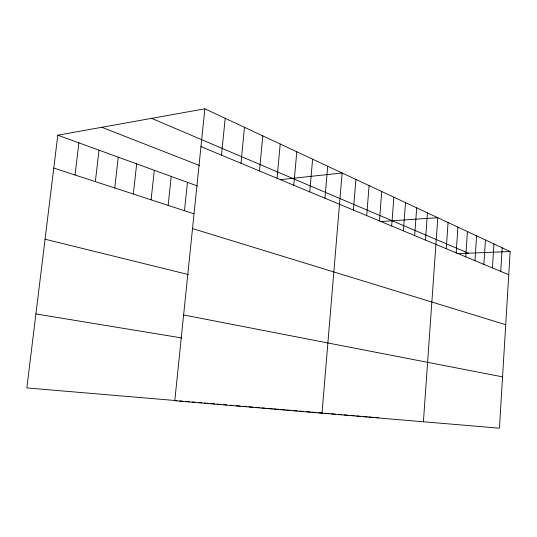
<?xml version="1.0" encoding="UTF-8"?>
<svg xmlns="http://www.w3.org/2000/svg" width="537" height="537" viewBox="0 0 537 537"><rect width="100%" height="100%" fill="white"/><g stroke="black" fill="none" stroke-linecap="round" stroke-linejoin="round"><path stroke-width="0.81" d="M204.859 108.803L510.15 251.544L499.45 428.197L174.78 400.73L204.859 108.803L57.801 135.19L26.85 387.922L177.15 400.683M492.449 267.943L493.959 243.973M500.739 271.393L502.189 247.826M483.871 264.372L485.428 239.985M465.747 256.827L467.425 231.568M474.977 260.667L476.588 235.85M456.182 252.846L457.92 227.124M446.24 248.705L448.053 222.506M423.411 421.767L437.796 217.713L380.552 221.546M425.492 240.073L427.452 212.88M414.665 235.562L416.699 207.853M403.394 230.87L405.516 202.624M391.668 225.99L393.876 197.18M379.444 220.902L381.747 191.508M366.697 215.599L369.1 185.594M353.393 210.054L355.903 179.425M321.999 413.181L342.116 172.981L280.401 179.647M324.952 198.22L327.698 166.235M309.735 191.884L312.608 159.18M293.786 185.238L296.793 151.79M277.045 178.271L280.213 144.037M259.465 170.954L262.788 135.888M240.972 163.255L244.476 127.329M221.499 155.153L225.191 118.308M184.493 210.726L187.453 182.338M168.141 205.382L171.222 176.438M151.098 199.824L154.314 170.289M133.317 194.018L136.673 163.872M114.75 187.963L118.254 157.173M95.344 181.627L99.009 150.179M75.039 175.002L78.885 142.855M457.027 253.645L510.15 251.544M179.62 400.897L182.936 401.179M185.44 401.387L189.601 401.743M192.105 401.958L195.434 402.24M198.703 402.515L201.905 402.79M204.308 402.992L208.316 403.334M210.712 403.535L214.753 403.878M217.19 404.086L221.257 404.428M223.694 404.636L226.943 404.911M230.259 405.193L233.568 405.475M236.052 405.683L240.193 406.039M242.617 406.247L246.604 406.583M248.993 406.784L252.981 407.127M255.39 407.328L259.472 407.677M261.922 407.885L265.191 408.16M267.641 408.368L272.36 408.771M273.937 408.905L278.663 409.308M280.233 409.436L285.1 409.852M286.718 409.986L290.772 410.335M293.195 410.537L297.23 410.879M299.646 411.087L303.673 411.429M306.144 411.637L310.312 411.993M311.977 412.134L316.145 412.49M318.555 412.691L322.583 413.034M324.992 413.242L328.966 413.577M331.295 413.772L335.182 414.108M338.297 414.369L341.532 414.645M343.962 414.853L348.01 415.195M350.386 415.396L354.299 415.725M356.655 415.927L360.642 416.269M363.106 416.477L367.214 416.826M368.859 416.967L373.631 417.37M375.222 417.504L378.404 417.773M35.912 313.95L181.942 337.988M183.614 314.964L502.558 376.867M45.061 239.207L188.467 274.588M192.514 228.581L505.72 324.697M53.781 168.061L193.911 213.8M57.801 135.19L197.582 186.024M101.815 127.289L199.71 165.577M200.959 146.601L508.747 274.729M151.588 118.362L468.378 253.196"/></g></svg>
